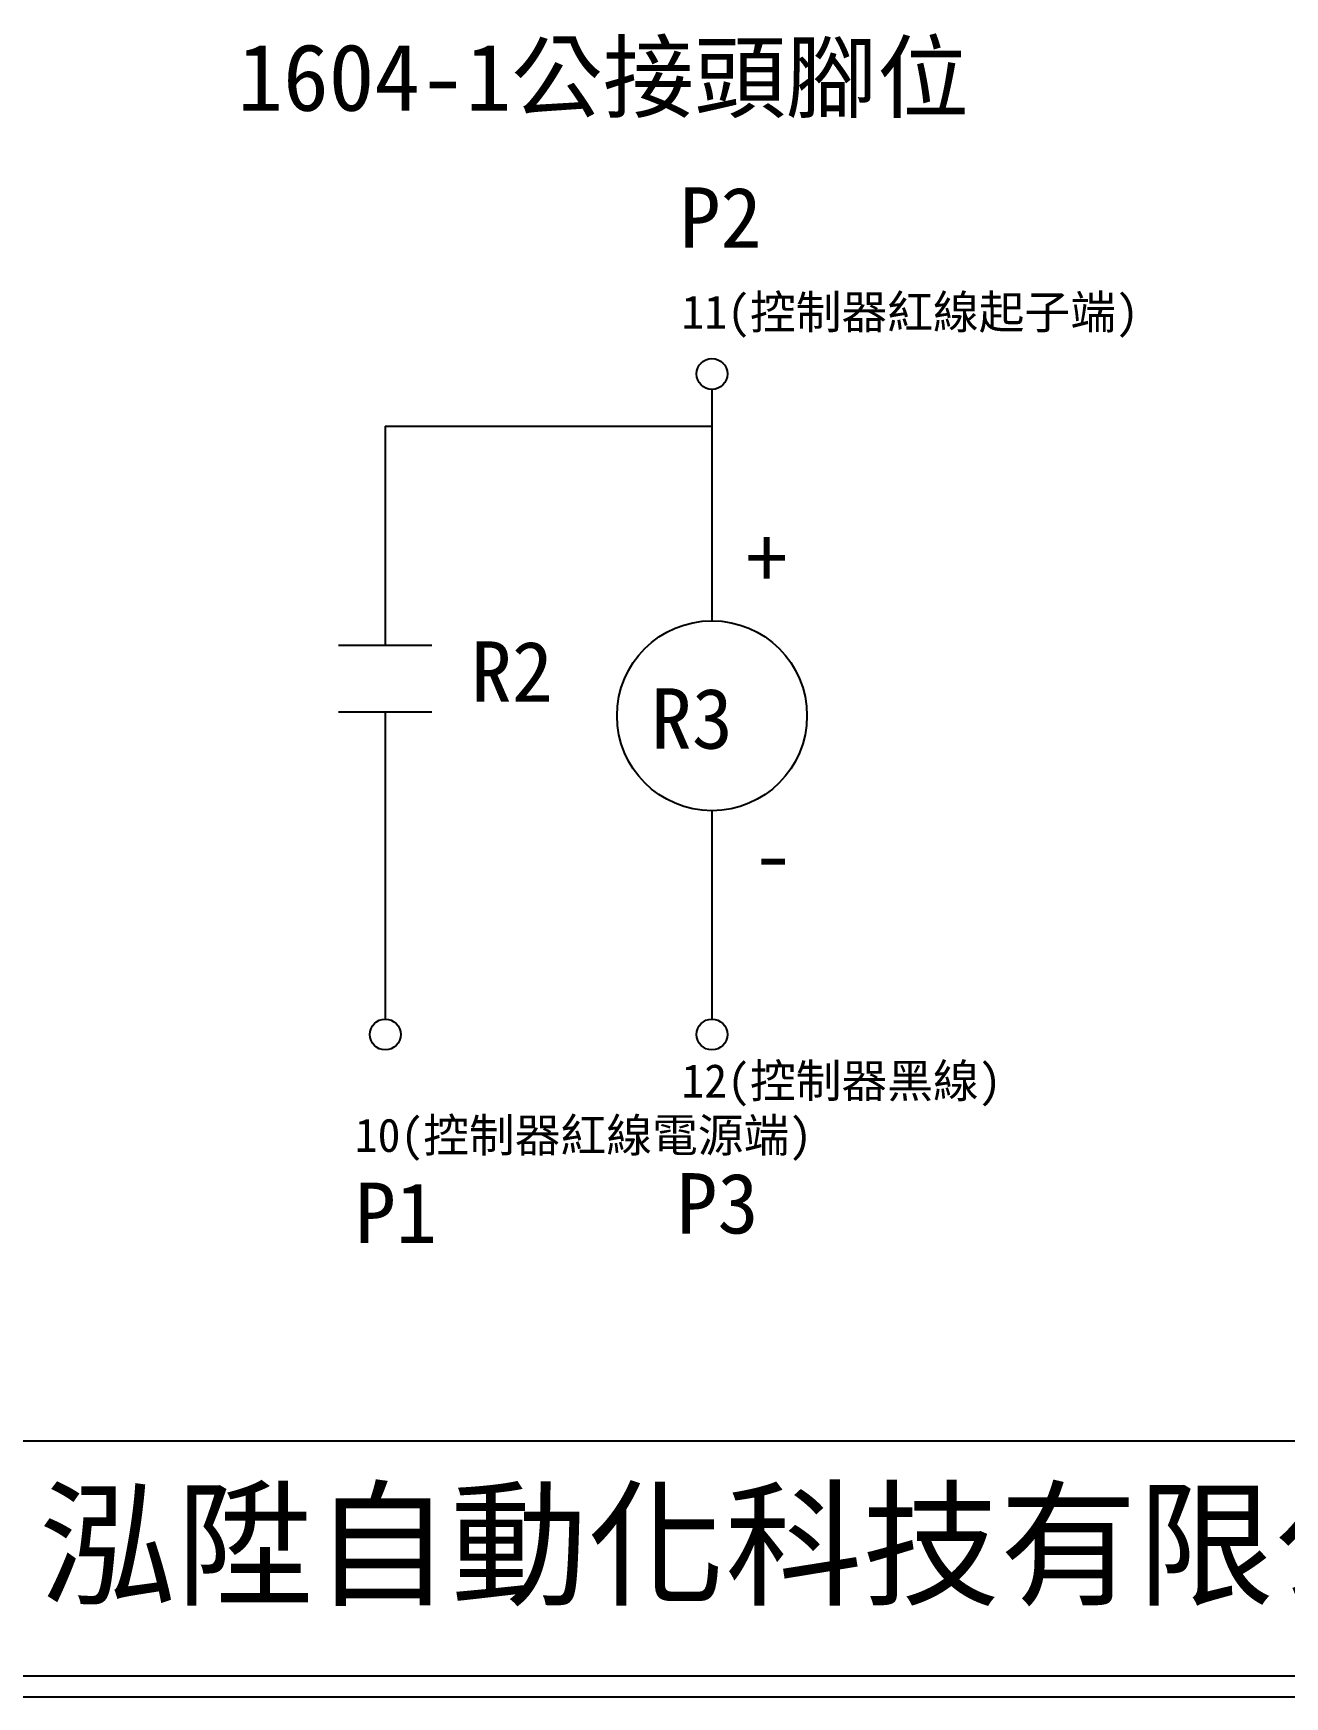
# Model space of a CAD drawing. Extents: x 926 to 1213, y 3 to 207.
# Drawn here: x 964 to 1038.6, y 3 to 102.2 of the extents above; entities that cross this region are included whole.
import ezdxf

# ---------------------------------------------------------------- set-up
doc = ezdxf.new("R2010")
doc.units = 0
doc.layers.get('0').update_dxf_attribs({"linetype": 'CONTINUOUS'})
doc.layers.add('圖框層', color=7, linetype='CONTINUOUS')
doc.layers.add('標尺寸層', color=3, linetype='CONTINUOUS')
doc.styles.add('CNS', font='romanc.shx', dxfattribs={"bigfont": 'chineset.shx'})
doc.styles.add('STSL', font='kaiu.ttf')

msp = doc.modelspace()

# ---------------------------------------------------------------- linework, layer by layer
at = {"color": 7}
msp.add_line((985.003, 78.748), (1004.482, 78.748), dxfattribs=at)
at = {"layer": '圖框層', "color": 7}
for p, q in [((926.992, 18.25), (1211.493, 18.25)), ((926.992, 4.25), (1211.493, 4.25)), ((925.742, 3), (1212.742, 3))]:
    msp.add_line(p, q, dxfattribs=at)
at = {"layer": '標尺寸層', "color": 7}
for p, q in [((1004.482, 80.948), (1004.482, 67.153)), ((985.003, 78.748), (985.003, 67.153)), ((985.003, 67.153), (985.003, 65.69)), ((982.219, 65.69), (987.787, 65.69)), ((982.219, 61.717), (987.787, 61.717)), ((985.003, 61.717), (985.003, 43.404)), ((1004.482, 55.827), (1004.482, 43.404))]:
    msp.add_line(p, q, dxfattribs=at)
for centre, radius in [((1004.482, 81.868), 0.92), ((1004.482, 61.49), 5.663), ((985.003, 42.484), 0.92), ((1004.482, 42.484), 0.92)]:
    msp.add_circle(centre, radius, dxfattribs=at)

# ---------------------------------------------------------------- texts
at = {"color": 1, "insert": (976.188, 101.56), "char_height": 4, "width": 46.67836, "attachment_point": 1, "style": 'CNS'}
msp.add_mtext('{\\fDFKai-SB|b0|i0|c136|p65;1604-1公接頭腳位}', dxfattribs=at)
at = {"layer": '圖框層', "color": 1, "style": 'STSL'}
for s, p in [('P2', (1002.549, 89.397)), ('P3', (1002.362, 30.618)), ('P1', (983.186, 30.06))]:
    msp.add_text(s, height=3.6, dxfattribs=at).set_placement(p)
at = {"layer": '圖框層', "style": 'STSL'}
for s, p in [('11(控制器紅線起子端)', (1002.665, 84.561)), ('12(控制器黑線)', (1002.665, 38.725)), ('10(控制器紅線電源端)', (983.186, 35.482))]:
    msp.add_text(s, height=2, dxfattribs=at).set_placement(p)
at = {"layer": '圖框層', "color": 4, "style": 'STSL'}
for s, height, p in [('+', 3.6, (1006.524, 69.099)), ('R2', 3.6, (990.105, 62.325)), ('R3', 3.6, (1000.833, 59.526)), ('-', 3.6, (1006.903, 51.406)), ('泓陞自動化科技有限公司', 6, (964.346, 9.076))]:
    msp.add_text(s, height=height, dxfattribs=at).set_placement(p)

doc.saveas('drawing.dxf')
